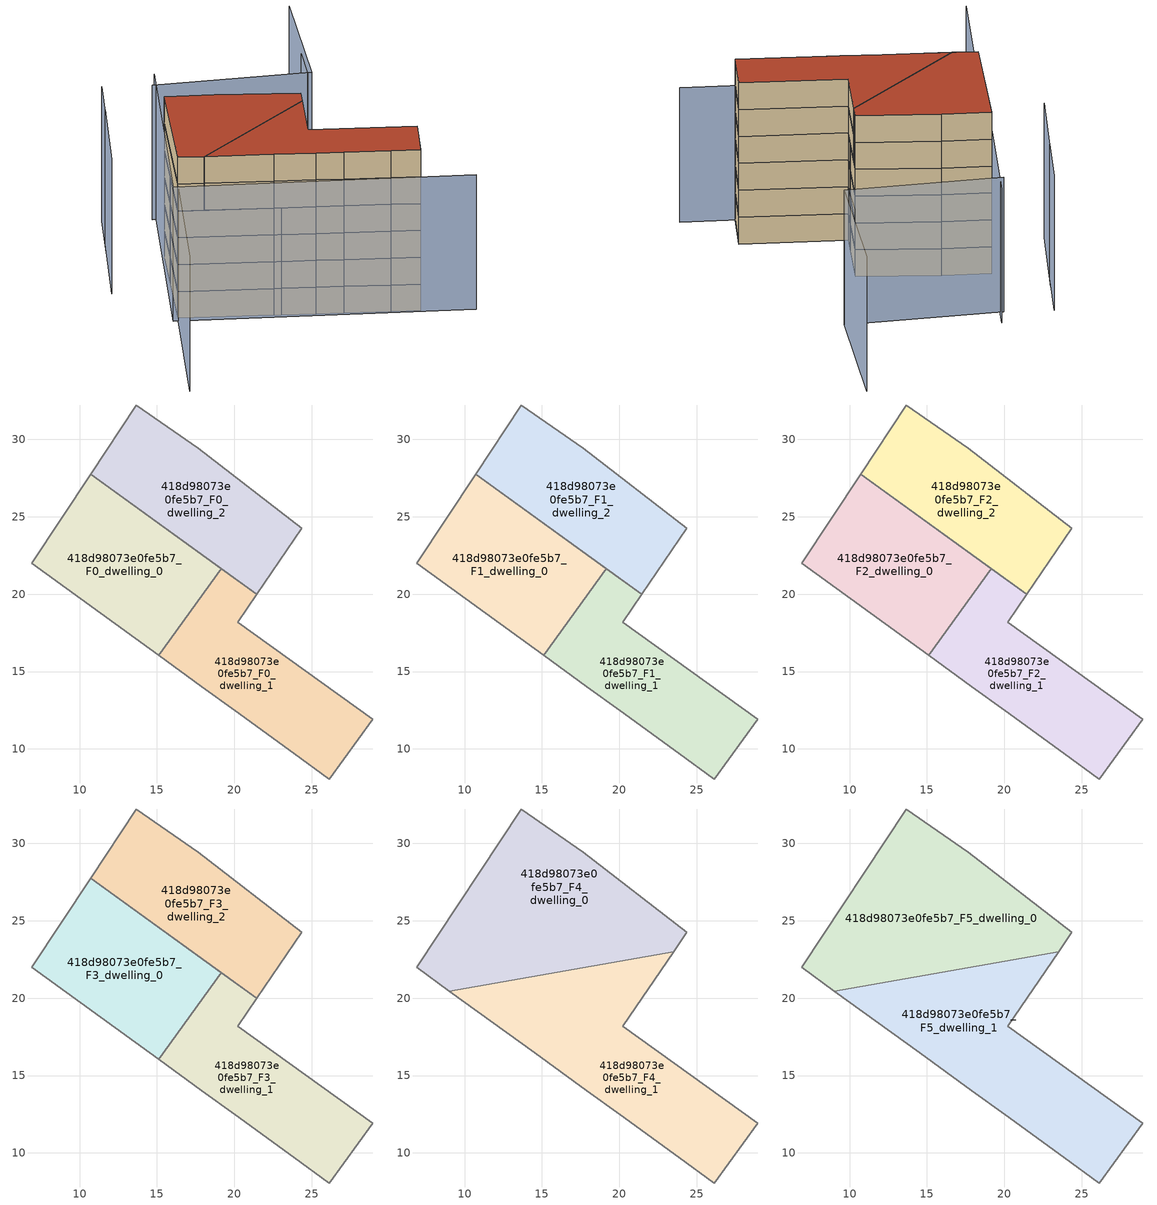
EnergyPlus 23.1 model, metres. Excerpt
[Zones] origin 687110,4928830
418d98073e0fe5b7_F0_dwelling_0
 floor ground (EU_floor_Construction): 19.16,21.64 15.11,16.05 14.54,16.47 6.92,21.98 10.72,27.75 z0
 wall adiabatic (EU_wall_Construction): 19.16,21.64 10.72,27.75 6.92,21.98 14.54,16.47 15.11,16.05 z0:3
 wall to 418d98073e0fe5b7_F0_dwelling_1 (EU_wall_Construction): 15.11,16.05 19.16,21.64 z0:3
418d98073e0fe5b7_F0_dwelling_1
 floor ground (EU_floor_Construction): 21.45,19.98 20.22,18.18 28.94,11.93 26.15,8.06 23.84,9.72 20.07,12.46 17.9,14.03 15.11,16.05 19.16,21.64 z0
 wall adiabatic (EU_wall_Construction): 15.11,16.05 17.9,14.03 20.07,12.46 23.84,9.72 26.15,8.06 28.94,11.93 20.22,18.18 21.45,19.98 19.16,21.64 z0:3
418d98073e0fe5b7_F0_dwelling_2
 floor ground (EU_floor_Construction): 17.67,29.44 24.36,24.25 21.45,19.98 10.72,27.75 13.68,32.22 z0
 wall adiabatic (EU_wall_Construction): 21.45,19.98 24.36,24.25 17.67,29.44 13.68,32.22 10.72,27.75 21.45,19.98 z0:3
418d98073e0fe5b7_F1_dwelling_0
 floor to 418d98073e0fe5b7_F0_dwelling_0 (EU_floor_Construction): 19.16,21.64 15.11,16.05 14.53,16.47 6.92,21.98 10.72,27.75 z3
 wall adiabatic (EU_wall_Construction): 19.16,21.64 10.72,27.75 6.92,21.98 14.54,16.47 15.11,16.05 z3:6
 wall to 418d98073e0fe5b7_F1_dwelling_1 (EU_wall_Construction): 15.11,16.05 19.16,21.64 z3:6
418d98073e0fe5b7_F1_dwelling_1
 floor to 418d98073e0fe5b7_F0_dwelling_1 (EU_floor_Construction): 21.45,19.98 20.22,18.18 28.94,11.93 26.15,8.06 23.84,9.72 20.07,12.46 17.9,14.03 15.11,16.05 19.16,21.64 z3
 wall adiabatic (EU_wall_Construction): 15.11,16.05 17.9,14.03 20.07,12.46 23.84,9.72 26.15,8.06 28.94,11.93 20.22,18.18 21.45,19.98 19.16,21.64 z3:6
418d98073e0fe5b7_F1_dwelling_2
 floor to 418d98073e0fe5b7_F0_dwelling_2 (EU_floor_Construction): 17.67,29.44 24.36,24.25 21.45,19.98 10.72,27.75 13.67,32.22 z3
 wall adiabatic (EU_wall_Construction): 21.45,19.98 24.36,24.25 17.67,29.44 13.68,32.22 10.72,27.75 21.45,19.98 z3:6
418d98073e0fe5b7_F2_dwelling_0
 floor to 418d98073e0fe5b7_F1_dwelling_0 (EU_floor_Construction): 19.16,21.64 15.11,16.05 14.53,16.47 6.92,21.98 10.72,27.75 z6
 wall adiabatic (EU_wall_Construction): 19.16,21.64 10.72,27.75 6.92,21.98 14.54,16.47 15.11,16.05 z6:9
 wall to 418d98073e0fe5b7_F2_dwelling_1 (EU_wall_Construction): 15.11,16.05 19.16,21.64 z6:9
418d98073e0fe5b7_F2_dwelling_1
 floor to 418d98073e0fe5b7_F1_dwelling_1 (EU_floor_Construction): 21.45,19.98 20.22,18.18 28.94,11.93 26.15,8.06 23.84,9.72 20.07,12.46 17.9,14.03 15.11,16.05 19.16,21.64 z6
 wall adiabatic (EU_wall_Construction): 15.11,16.05 17.9,14.03 20.07,12.46 23.84,9.72 26.15,8.06 28.94,11.93 20.22,18.18 21.45,19.98 19.16,21.64 z6:9
418d98073e0fe5b7_F2_dwelling_2
 floor to 418d98073e0fe5b7_F1_dwelling_2 (EU_floor_Construction): 17.67,29.44 24.36,24.25 21.45,19.98 10.72,27.75 13.67,32.22 z6
 wall adiabatic (EU_wall_Construction): 21.45,19.98 24.36,24.25 17.67,29.44 13.68,32.22 10.72,27.75 21.45,19.98 z6:9
418d98073e0fe5b7_F3_dwelling_0
 floor to 418d98073e0fe5b7_F2_dwelling_0 (EU_floor_Construction): 19.16,21.64 15.11,16.05 14.53,16.47 6.92,21.98 10.72,27.75 z9
 wall adiabatic (EU_wall_Construction): 19.16,21.64 10.72,27.75 6.92,21.98 14.54,16.47 15.11,16.05 z9:12
 wall to 418d98073e0fe5b7_F3_dwelling_1 (EU_wall_Construction): 15.11,16.05 19.16,21.64 z9:12
418d98073e0fe5b7_F3_dwelling_1
 floor to 418d98073e0fe5b7_F2_dwelling_1 (EU_floor_Construction): 21.45,19.98 20.22,18.18 28.94,11.93 26.15,8.06 23.84,9.72 20.07,12.46 17.9,14.03 15.11,16.05 19.16,21.64 z9
 wall adiabatic (EU_wall_Construction): 15.11,16.05 17.9,14.03 20.07,12.46 23.84,9.72 26.15,8.06 28.94,11.93 20.22,18.18 21.45,19.98 19.16,21.64 z9:12
418d98073e0fe5b7_F3_dwelling_2
 floor to 418d98073e0fe5b7_F2_dwelling_2 (EU_floor_Construction): 17.67,29.44 24.36,24.25 21.45,19.98 10.72,27.75 13.67,32.22 z9
 wall adiabatic (EU_wall_Construction): 21.45,19.98 24.36,24.25 17.67,29.44 13.68,32.22 10.72,27.75 21.45,19.98 z9:12
418d98073e0fe5b7_F4_dwelling_0
 floor to 418d98073e0fe5b7_F3_dwelling_0 (EU_floor_Construction): 18.5,22.12 9.02,20.46 6.92,21.98 10.73,27.75 z12
 floor to 418d98073e0fe5b7_F3_dwelling_2 (EU_floor_Construction): 17.67,29.44 24.36,24.25 23.52,23.01 18.5,22.12 10.73,27.75 13.67,32.22 z12
 wall adiabatic (EU_wall_Construction): 23.52,23.01 24.36,24.25 17.67,29.44 13.68,32.22 6.92,21.98 9.03,20.46 z12:15
 wall to 418d98073e0fe5b7_F4_dwelling_1 (EU_wall_Construction): 9.02,20.46 23.52,23.01 z12:15
418d98073e0fe5b7_F4_dwelling_1
 floor to 418d98073e0fe5b7_F3_dwelling_0 (EU_floor_Construction): 19.16,21.64 15.11,16.05 14.53,16.47 9.02,20.46 18.5,22.12 z12
 floor to 418d98073e0fe5b7_F3_dwelling_1 (EU_floor_Construction): 21.45,19.98 20.22,18.18 28.94,11.93 26.15,8.06 23.84,9.72 20.07,12.46 17.9,14.03 15.11,16.05 19.16,21.64 z12
 floor to 418d98073e0fe5b7_F3_dwelling_2 (EU_floor_Construction): 23.52,23.01 21.45,19.98 18.5,22.12 z12
 wall adiabatic (EU_wall_Construction): 9.03,20.46 14.54,16.47 17.9,14.03 20.07,12.46 23.84,9.72 26.15,8.06 28.94,11.93 20.22,18.18 23.52,23.01 z12:15
418d98073e0fe5b7_F5_dwelling_0
 floor to 418d98073e0fe5b7_F4_dwelling_0 (EU_floor_Construction): 17.67,29.44 24.36,24.25 23.52,23.01 9.02,20.46 6.92,21.98 13.67,32.22 z15
 wall adiabatic (EU_wall_Construction): 23.52,23.01 24.36,24.25 17.67,29.44 13.68,32.22 6.92,21.98 9.03,20.46 z15:18
 wall to 418d98073e0fe5b7_F5_dwelling_1 (EU_wall_Construction): 9.02,20.46 23.52,23.01 z15:18
 roof outside (EU_roof_Construction): 23.52,23.01 24.36,24.25 17.67,29.44 13.68,32.22 6.92,21.98 9.03,20.46 z18
418d98073e0fe5b7_F5_dwelling_1
 floor to 418d98073e0fe5b7_F4_dwelling_1 (EU_floor_Construction): 23.52,23.01 20.22,18.18 28.94,11.93 26.15,8.06 23.84,9.72 20.07,12.46 17.9,14.03 14.53,16.47 9.02,20.46 z15
 wall adiabatic (EU_wall_Construction): 9.03,20.46 14.54,16.47 17.9,14.03 20.07,12.46 23.84,9.72 26.15,8.06 28.94,11.93 20.22,18.18 23.52,23.01 z15:18
 roof outside (EU_roof_Construction): 26.15,8.06 28.94,11.93 20.22,18.18 23.52,23.01 9.03,20.46 14.54,16.47 17.9,14.03 20.07,12.46 23.84,9.72 z18
shading: -1.45,10.01 6.91,21.98 / 30.8,30.98 32.9,34.52 / 30.55,4.87 6.21,21.84 / 6.21,21.84 19.22,40.51 / 10.94,38.01 5.12,29.93 / 38.1,42.63 31.3,30.95 / 31.3,30.95 17.63,38.9 / 13.64,41.76 9.92,36.58 z0:15
[Building]
EU S2 Campaign: North Axis=0; Terrain=City; Solar Distribution=FullExterior
[Site:Location]
Bologna: Latitude=44.5; Longitude=11.25; Time Zone=1; Elevation=37
[SizingPeriod:WeatherFileDays]
AnnualSizingPeriod: Begin Month=1; Begin Day of Month=1; End Month=12; End Day of Month=31; Day of Week for Start Day=Monday; Use Weather File Daylight Saving Period=No; Use Weather File Rain and Snow Indicators=No
[MATERIAL]
EU_InternalMass_Material: Roughness=MediumRough; Thickness=0.1; Conductivity=1; Density=1800; Specific Heat=900; Thermal Absorptance=0.9; Solar Absorptance=0.7; Visible Absorptance=0.7
[MATERIAL:NOMASS] Roughness=MediumRough; Thermal Absorptance=0.9; Solar Absorptance=0.7; Visible Absorptance=0.7
Name | Thermal Resistance
EU_wall_NoMass | 0.905828
EU_roof_NoMass | 0.37593
EU_floor_NoMass | 0.67114
[CONSTRUCTION]
EU_wall_Construction: EU_wall_NoMass
EU_roof_Construction: EU_roof_NoMass
EU_floor_Construction: EU_floor_NoMass
EU_InternalMass_Construction: EU_InternalMass_Material
[ZONE] Type=1; Multiplier=1; Ceiling Height=autocalculate; Floor Area=autocalculate; Part of Total Floor Area=Yes
Name | Volume
418d98073e0fe5b7_F0_dwelling_0; 418d98073e0fe5b7_F1_dwelling_0; 418d98073e0fe5b7_F2_dwelling_0; 418d98073e0fe5b7_F3_dwelling_0 | 212.666
418d98073e0fe5b7_F4_dwelling_0 | 318.97
418d98073e0fe5b7_F5_dwelling_0 | 318.978
418d98073e0fe5b7_F0_dwelling_1; 418d98073e0fe5b7_F1_dwelling_1; 418d98073e0fe5b7_F2_dwelling_1; 418d98073e0fe5b7_F3_dwelling_1 | 212.656
418d98073e0fe5b7_F4_dwelling_1 | 318.99
418d98073e0fe5b7_F5_dwelling_1 | 318.995
418d98073e0fe5b7_F0_dwelling_2 | 212.65
418d98073e0fe5b7_F1_dwelling_2; 418d98073e0fe5b7_F2_dwelling_2; 418d98073e0fe5b7_F3_dwelling_2 | 212.648
[INTERNALMASS] Construction=EU_InternalMass_Construction
Name | Zone or ZoneList | Surface Area
418d98073e0fe5b7_F0_dwelling_0_EU_InternalMass | 418d98073e0fe5b7_F0_dwelling_0 | 70.8884
418d98073e0fe5b7_F0_dwelling_1_EU_InternalMass | 418d98073e0fe5b7_F0_dwelling_1 | 70.8854
418d98073e0fe5b7_F0_dwelling_2_EU_InternalMass | 418d98073e0fe5b7_F0_dwelling_2 | 70.8832
418d98073e0fe5b7_F1_dwelling_0_EU_InternalMass | 418d98073e0fe5b7_F1_dwelling_0 | 70.8884
418d98073e0fe5b7_F1_dwelling_1_EU_InternalMass | 418d98073e0fe5b7_F1_dwelling_1 | 70.8854
418d98073e0fe5b7_F1_dwelling_2_EU_InternalMass | 418d98073e0fe5b7_F1_dwelling_2 | 70.8832
418d98073e0fe5b7_F2_dwelling_0_EU_InternalMass | 418d98073e0fe5b7_F2_dwelling_0 | 70.8884
418d98073e0fe5b7_F2_dwelling_1_EU_InternalMass | 418d98073e0fe5b7_F2_dwelling_1 | 70.8854
418d98073e0fe5b7_F2_dwelling_2_EU_InternalMass | 418d98073e0fe5b7_F2_dwelling_2 | 70.8832
418d98073e0fe5b7_F3_dwelling_0_EU_InternalMass | 418d98073e0fe5b7_F3_dwelling_0 | 70.8884
418d98073e0fe5b7_F3_dwelling_1_EU_InternalMass | 418d98073e0fe5b7_F3_dwelling_1 | 70.8854
418d98073e0fe5b7_F3_dwelling_2_EU_InternalMass | 418d98073e0fe5b7_F3_dwelling_2 | 70.8832
418d98073e0fe5b7_F4_dwelling_0_EU_InternalMass | 418d98073e0fe5b7_F4_dwelling_0 | 106.327
418d98073e0fe5b7_F4_dwelling_1_EU_InternalMass | 418d98073e0fe5b7_F4_dwelling_1 | 106.332
418d98073e0fe5b7_F5_dwelling_0_EU_InternalMass | 418d98073e0fe5b7_F5_dwelling_0 | 106.327
418d98073e0fe5b7_F5_dwelling_1_EU_InternalMass | 418d98073e0fe5b7_F5_dwelling_1 | 106.332
[OTHEREQUIPMENT] Fuel Type=Electricity; Design Level Calculation Method=Watts/Area; Power per Zone Floor Area=1; Fraction Latent=0; Fraction Radiant=0; Fraction Lost=0; Carbon Dioxide Generation Rate=0; EndUse Subcategory=EU_Step8_InternalGains
Name | Zone or ZoneList or Space or SpaceList | Schedule
EU_Step8_InternalGain_418d98073e0fe5b7_F0_dwelling_0_f000 | 418d98073e0fe5b7_F0_dwelling_0 | EU_Step8_GainSchedule_418d98073e0fe5b7_F0_dwelling_0_f000
EU_Step8_InternalGain_418d98073e0fe5b7_F0_dwelling_1_f000 | 418d98073e0fe5b7_F0_dwelling_1 | EU_Step8_GainSchedule_418d98073e0fe5b7_F0_dwelling_1_f000
EU_Step8_InternalGain_418d98073e0fe5b7_F0_dwelling_2_f000 | 418d98073e0fe5b7_F0_dwelling_2 | EU_Step8_GainSchedule_418d98073e0fe5b7_F0_dwelling_2_f000
EU_Step8_InternalGain_418d98073e0fe5b7_F1_dwelling_0_f000 | 418d98073e0fe5b7_F1_dwelling_0 | EU_Step8_GainSchedule_418d98073e0fe5b7_F1_dwelling_0_f000
EU_Step8_InternalGain_418d98073e0fe5b7_F1_dwelling_1_f000 | 418d98073e0fe5b7_F1_dwelling_1 | EU_Step8_GainSchedule_418d98073e0fe5b7_F1_dwelling_1_f000
EU_Step8_InternalGain_418d98073e0fe5b7_F1_dwelling_2_f000 | 418d98073e0fe5b7_F1_dwelling_2 | EU_Step8_GainSchedule_418d98073e0fe5b7_F1_dwelling_2_f000
EU_Step8_InternalGain_418d98073e0fe5b7_F2_dwelling_0_f000 | 418d98073e0fe5b7_F2_dwelling_0 | EU_Step8_GainSchedule_418d98073e0fe5b7_F2_dwelling_0_f000
EU_Step8_InternalGain_418d98073e0fe5b7_F2_dwelling_1_f000 | 418d98073e0fe5b7_F2_dwelling_1 | EU_Step8_GainSchedule_418d98073e0fe5b7_F2_dwelling_1_f000
EU_Step8_InternalGain_418d98073e0fe5b7_F2_dwelling_2_f000 | 418d98073e0fe5b7_F2_dwelling_2 | EU_Step8_GainSchedule_418d98073e0fe5b7_F2_dwelling_2_f000
EU_Step8_InternalGain_418d98073e0fe5b7_F3_dwelling_0_f000 | 418d98073e0fe5b7_F3_dwelling_0 | EU_Step8_GainSchedule_418d98073e0fe5b7_F3_dwelling_0_f000
EU_Step8_InternalGain_418d98073e0fe5b7_F3_dwelling_1_f000 | 418d98073e0fe5b7_F3_dwelling_1 | EU_Step8_GainSchedule_418d98073e0fe5b7_F3_dwelling_1_f000
EU_Step8_InternalGain_418d98073e0fe5b7_F3_dwelling_2_f000 | 418d98073e0fe5b7_F3_dwelling_2 | EU_Step8_GainSchedule_418d98073e0fe5b7_F3_dwelling_2_f000
EU_Step8_InternalGain_418d98073e0fe5b7_F4_dwelling_0_f000 | 418d98073e0fe5b7_F4_dwelling_0 | EU_Step8_GainSchedule_418d98073e0fe5b7_F4_dwelling_0_f000
EU_Step8_InternalGain_418d98073e0fe5b7_F4_dwelling_1_f000 | 418d98073e0fe5b7_F4_dwelling_1 | EU_Step8_GainSchedule_418d98073e0fe5b7_F4_dwelling_1_f000
EU_Step8_InternalGain_418d98073e0fe5b7_F5_dwelling_0_f000 | 418d98073e0fe5b7_F5_dwelling_0 | EU_Step8_GainSchedule_418d98073e0fe5b7_F5_dwelling_0_f000
EU_Step8_InternalGain_418d98073e0fe5b7_F5_dwelling_1_f000 | 418d98073e0fe5b7_F5_dwelling_1 | EU_Step8_GainSchedule_418d98073e0fe5b7_F5_dwelling_1_f000
[ZONEVENTILATION:DESIGNFLOWRATE] Schedule=EU_AlwaysOn; Design Flow Rate Calculation Method=AirChanges/Hour; Air Changes per Hour=0.73129; Ventilation Type=Natural; Fan Pressure Rise=0; Fan Total Efficiency=1; Constant Term Coefficient=1; Temperature Term Coefficient=0; Velocity Term Coefficient=0; Velocity Squared Term Coefficient=0; Minimum Indoor Temperature=-100; Maximum Indoor Temperature=100; Delta Temperature=-100; Minimum Outdoor Temperature=-100; Maximum Outdoor Temperature=100; Maximum Wind Speed=40
Name | Zone or ZoneList or Space or SpaceList
EU_ConstantAir_418d98073e0fe5b7_F0_dwelling_0 | 418d98073e0fe5b7_F0_dwelling_0
EU_ConstantAir_418d98073e0fe5b7_F0_dwelling_1 | 418d98073e0fe5b7_F0_dwelling_1
EU_ConstantAir_418d98073e0fe5b7_F0_dwelling_2 | 418d98073e0fe5b7_F0_dwelling_2
EU_ConstantAir_418d98073e0fe5b7_F1_dwelling_0 | 418d98073e0fe5b7_F1_dwelling_0
EU_ConstantAir_418d98073e0fe5b7_F1_dwelling_1 | 418d98073e0fe5b7_F1_dwelling_1
EU_ConstantAir_418d98073e0fe5b7_F1_dwelling_2 | 418d98073e0fe5b7_F1_dwelling_2
EU_ConstantAir_418d98073e0fe5b7_F2_dwelling_0 | 418d98073e0fe5b7_F2_dwelling_0
EU_ConstantAir_418d98073e0fe5b7_F2_dwelling_1 | 418d98073e0fe5b7_F2_dwelling_1
EU_ConstantAir_418d98073e0fe5b7_F2_dwelling_2 | 418d98073e0fe5b7_F2_dwelling_2
EU_ConstantAir_418d98073e0fe5b7_F3_dwelling_0 | 418d98073e0fe5b7_F3_dwelling_0
EU_ConstantAir_418d98073e0fe5b7_F3_dwelling_1 | 418d98073e0fe5b7_F3_dwelling_1
EU_ConstantAir_418d98073e0fe5b7_F3_dwelling_2 | 418d98073e0fe5b7_F3_dwelling_2
EU_ConstantAir_418d98073e0fe5b7_F4_dwelling_0 | 418d98073e0fe5b7_F4_dwelling_0
EU_ConstantAir_418d98073e0fe5b7_F4_dwelling_1 | 418d98073e0fe5b7_F4_dwelling_1
EU_ConstantAir_418d98073e0fe5b7_F5_dwelling_0 | 418d98073e0fe5b7_F5_dwelling_0
EU_ConstantAir_418d98073e0fe5b7_F5_dwelling_1 | 418d98073e0fe5b7_F5_dwelling_1
[HVACTEMPLATE:THERMOSTAT] Constant Heating Setpoint=20; Constant Cooling Setpoint=50
EU_HeatOnly_418d98073e0fe5b7_F0_dwelling_0; EU_HeatOnly_418d98073e0fe5b7_F0_dwelling_1; EU_HeatOnly_418d98073e0fe5b7_F0_dwelling_2; EU_HeatOnly_418d98073e0fe5b7_F1_dwelling_0; EU_HeatOnly_418d98073e0fe5b7_F1_dwelling_1; EU_HeatOnly_418d98073e0fe5b7_F1_dwelling_2; EU_HeatOnly_418d98073e0fe5b7_F2_dwelling_0; EU_HeatOnly_418d98073e0fe5b7_F2_dwelling_1; EU_HeatOnly_418d98073e0fe5b7_F2_dwelling_2; EU_HeatOnly_418d98073e0fe5b7_F3_dwelling_0; EU_HeatOnly_418d98073e0fe5b7_F3_dwelling_1; EU_HeatOnly_418d98073e0fe5b7_F3_dwelling_2; EU_HeatOnly_418d98073e0fe5b7_F4_dwelling_0; EU_HeatOnly_418d98073e0fe5b7_F4_dwelling_1; EU_HeatOnly_418d98073e0fe5b7_F5_dwelling_0; EU_HeatOnly_418d98073e0fe5b7_F5_dwelling_1
[HVACTEMPLATE:ZONE:IDEALLOADSAIRSYSTEM] System Availability Schedule=EU_AlwaysOn; Maximum Heating Supply Air Temperature=50; Minimum Cooling Supply Air Temperature=13; Maximum Heating Supply Air Humidity Ratio=0.0156; Minimum Cooling Supply Air Humidity Ratio=0.0077; Heating Limit=NoLimit; Cooling Limit=NoLimit; Heating Availability Schedule=EU_AlwaysOn; Cooling Availability Schedule=EU_CoolingOff; Dehumidification Control Type=ConstantSensibleHeatRatio; Cooling Sensible Heat Ratio=0.7; Dehumidification Setpoint=60; Humidification Control Type=None; Humidification Setpoint=30; Outdoor Air Method=None; Outdoor Air Flow Rate per Person=0.00944; Outdoor Air Flow Rate per Zone Floor Area=0; Outdoor Air Flow Rate per Zone=0; Demand Controlled Ventilation Type=None; Outdoor Air Economizer Type=NoEconomizer; Heat Recovery Type=None; Sensible Heat Recovery Effectiveness=0.7; Latent Heat Recovery Effectiveness=0.65
Name | Template Thermostat
418d98073e0fe5b7_F0_dwelling_0 | EU_HeatOnly_418d98073e0fe5b7_F0_dwelling_0
418d98073e0fe5b7_F0_dwelling_1 | EU_HeatOnly_418d98073e0fe5b7_F0_dwelling_1
418d98073e0fe5b7_F0_dwelling_2 | EU_HeatOnly_418d98073e0fe5b7_F0_dwelling_2
418d98073e0fe5b7_F1_dwelling_0 | EU_HeatOnly_418d98073e0fe5b7_F1_dwelling_0
418d98073e0fe5b7_F1_dwelling_1 | EU_HeatOnly_418d98073e0fe5b7_F1_dwelling_1
418d98073e0fe5b7_F1_dwelling_2 | EU_HeatOnly_418d98073e0fe5b7_F1_dwelling_2
418d98073e0fe5b7_F2_dwelling_0 | EU_HeatOnly_418d98073e0fe5b7_F2_dwelling_0
418d98073e0fe5b7_F2_dwelling_1 | EU_HeatOnly_418d98073e0fe5b7_F2_dwelling_1
418d98073e0fe5b7_F2_dwelling_2 | EU_HeatOnly_418d98073e0fe5b7_F2_dwelling_2
418d98073e0fe5b7_F3_dwelling_0 | EU_HeatOnly_418d98073e0fe5b7_F3_dwelling_0
418d98073e0fe5b7_F3_dwelling_1 | EU_HeatOnly_418d98073e0fe5b7_F3_dwelling_1
418d98073e0fe5b7_F3_dwelling_2 | EU_HeatOnly_418d98073e0fe5b7_F3_dwelling_2
418d98073e0fe5b7_F4_dwelling_0 | EU_HeatOnly_418d98073e0fe5b7_F4_dwelling_0
418d98073e0fe5b7_F4_dwelling_1 | EU_HeatOnly_418d98073e0fe5b7_F4_dwelling_1
418d98073e0fe5b7_F5_dwelling_0 | EU_HeatOnly_418d98073e0fe5b7_F5_dwelling_0
418d98073e0fe5b7_F5_dwelling_1 | EU_HeatOnly_418d98073e0fe5b7_F5_dwelling_1
[SIZING:ZONE] Zone Cooling Design Supply Air Temperature Input Method=SupplyAirTemperature; Zone Cooling Design Supply Air Temperature=13; Zone Heating Design Supply Air Temperature Input Method=SupplyAirTemperature; Zone Heating Design Supply Air Temperature=50; Zone Cooling Design Supply Air Humidity Ratio=0.008; Zone Heating Design Supply Air Humidity Ratio=0.008; Cooling Design Air Flow Method=DesignDay; Cooling Design Air Flow Rate=0; Cooling Minimum Air Flow per Zone Floor Area=0.000762; Cooling Minimum Air Flow=0; Cooling Minimum Air Flow Fraction=0.2; Heating Design Air Flow Method=DesignDay; Heating Design Air Flow Rate=0; Heating Maximum Air Flow per Zone Floor Area=0.002032; Heating Maximum Air Flow=0.141576; Heating Maximum Air Flow Fraction=0.3; Account for Dedicated Outdoor Air System=No; Dedicated Outdoor Air System Control Strategy=NeutralSupplyAir; Dedicated Outdoor Air Low Setpoint Temperature for Design=autosize; Dedicated Outdoor Air High Setpoint Temperature for Design=autosize; Zone Load Sizing Method=Sensible Load Only No Latent Load; Zone Latent Cooling Design Supply Air Humidity Ratio Input Method=HumidityRatioDifference; Zone Cooling Design Supply Air Humidity Ratio Difference=0.005; Zone Latent Heating Design Supply Air Humidity Ratio Input Method=HumidityRatioDifference; Zone Humidification Design Supply Air Humidity Ratio Difference=0.005
418d98073e0fe5b7_F0_dwelling_0; 418d98073e0fe5b7_F0_dwelling_1; 418d98073e0fe5b7_F0_dwelling_2; 418d98073e0fe5b7_F1_dwelling_0; 418d98073e0fe5b7_F1_dwelling_1; 418d98073e0fe5b7_F1_dwelling_2; 418d98073e0fe5b7_F2_dwelling_0; 418d98073e0fe5b7_F2_dwelling_1; 418d98073e0fe5b7_F2_dwelling_2; 418d98073e0fe5b7_F3_dwelling_0; 418d98073e0fe5b7_F3_dwelling_1; 418d98073e0fe5b7_F3_dwelling_2; 418d98073e0fe5b7_F4_dwelling_0; 418d98073e0fe5b7_F4_dwelling_1; 418d98073e0fe5b7_F5_dwelling_0; 418d98073e0fe5b7_F5_dwelling_1
[SCHEDULE:CONSTANT]
Name | Hourly Value
EU_AlwaysOn | 1
EU_CoolingOff | 0
[SCHEDULE:FILE] Column Number=1; Rows to Skip at Top=0; Number of Hours of Data=8760; Column Separator=Comma; Interpolate to Timestep=No; Minutes per Item=60; Adjust Schedule for Daylight Savings=Yes
Name | File
EU_Step8_GainSchedule_418d98073e0fe5b7_F0_dwelling_0_f000 | ../../schedules/418d98073e0fe5b7/418d98073e0fe5b7_F0_dwelling_0_f000_gain.csv
EU_Step8_GainSchedule_418d98073e0fe5b7_F0_dwelling_1_f000 | ../../schedules/418d98073e0fe5b7/418d98073e0fe5b7_F0_dwelling_1_f000_gain.csv
EU_Step8_GainSchedule_418d98073e0fe5b7_F0_dwelling_2_f000 | ../../schedules/418d98073e0fe5b7/418d98073e0fe5b7_F0_dwelling_2_f000_gain.csv
EU_Step8_GainSchedule_418d98073e0fe5b7_F1_dwelling_0_f000 | ../../schedules/418d98073e0fe5b7/418d98073e0fe5b7_F1_dwelling_0_f000_gain.csv
EU_Step8_GainSchedule_418d98073e0fe5b7_F1_dwelling_1_f000 | ../../schedules/418d98073e0fe5b7/418d98073e0fe5b7_F1_dwelling_1_f000_gain.csv
EU_Step8_GainSchedule_418d98073e0fe5b7_F1_dwelling_2_f000 | ../../schedules/418d98073e0fe5b7/418d98073e0fe5b7_F1_dwelling_2_f000_gain.csv
EU_Step8_GainSchedule_418d98073e0fe5b7_F2_dwelling_0_f000 | ../../schedules/418d98073e0fe5b7/418d98073e0fe5b7_F2_dwelling_0_f000_gain.csv
EU_Step8_GainSchedule_418d98073e0fe5b7_F2_dwelling_1_f000 | ../../schedules/418d98073e0fe5b7/418d98073e0fe5b7_F2_dwelling_1_f000_gain.csv
EU_Step8_GainSchedule_418d98073e0fe5b7_F2_dwelling_2_f000 | ../../schedules/418d98073e0fe5b7/418d98073e0fe5b7_F2_dwelling_2_f000_gain.csv
EU_Step8_GainSchedule_418d98073e0fe5b7_F3_dwelling_0_f000 | ../../schedules/418d98073e0fe5b7/418d98073e0fe5b7_F3_dwelling_0_f000_gain.csv
EU_Step8_GainSchedule_418d98073e0fe5b7_F3_dwelling_1_f000 | ../../schedules/418d98073e0fe5b7/418d98073e0fe5b7_F3_dwelling_1_f000_gain.csv
EU_Step8_GainSchedule_418d98073e0fe5b7_F3_dwelling_2_f000 | ../../schedules/418d98073e0fe5b7/418d98073e0fe5b7_F3_dwelling_2_f000_gain.csv
EU_Step8_GainSchedule_418d98073e0fe5b7_F4_dwelling_0_f000 | ../../schedules/418d98073e0fe5b7/418d98073e0fe5b7_F4_dwelling_0_f000_gain.csv
EU_Step8_GainSchedule_418d98073e0fe5b7_F4_dwelling_1_f000 | ../../schedules/418d98073e0fe5b7/418d98073e0fe5b7_F4_dwelling_1_f000_gain.csv
EU_Step8_GainSchedule_418d98073e0fe5b7_F5_dwelling_0_f000 | ../../schedules/418d98073e0fe5b7/418d98073e0fe5b7_F5_dwelling_0_f000_gain.csv
EU_Step8_GainSchedule_418d98073e0fe5b7_F5_dwelling_1_f000 | ../../schedules/418d98073e0fe5b7/418d98073e0fe5b7_F5_dwelling_1_f000_gain.csv
